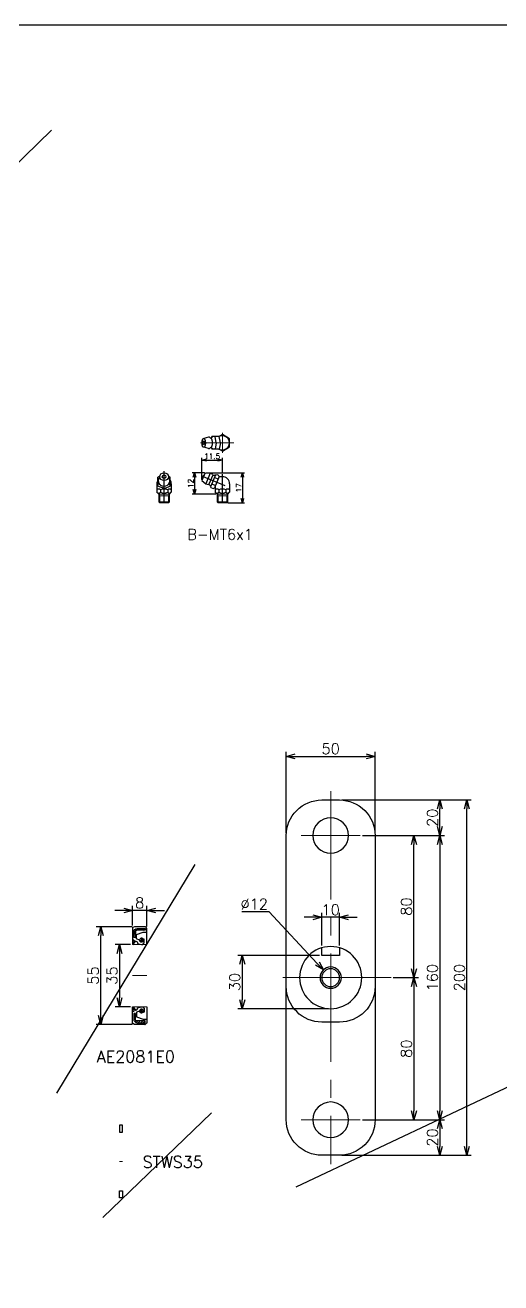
# Model space of a CAD drawing. Header units: millimetres. Extents: x 0 to 49006, y -7876 to 6995.
# Drawn here: x 13334 to 13602, y -6426 to -5718 of the extents above; entities that cross this region are included whole.
import ezdxf

# ---------------------------------------------------------------- set-up
doc = ezdxf.new("R2010")
doc.units = ezdxf.units.MM
doc.header["$LTSCALE"] = 3.2
doc.header["$PDMODE"] = 99
doc.header["$PDSIZE"] = 1
doc.linetypes.add('CENTER2', pattern=[28.575, 19.05, -3.175, 3.175, -3.175])
doc.layers.add('05_CENTER', color=4, linetype='CENTER2', lineweight=13)
doc.layers.add('08_DIM', color=3, linetype='Continuous', lineweight=13)
doc.layers.add('10_DRAFT', color=8, linetype='Continuous', lineweight=0, plot=False)
doc.styles.add('KSS_TXT', font='txt.shx', dxfattribs={"bigfont": 'extfont2.shx'})
doc.dimstyles.new('KSS_DIM', dxfattribs={"dimscale": 12, "dimtxt": 3, "dimasz": 2.5, "dimexe": 1.25, "dimexo": 0.625, "dimtad": 1, "dimdsep": 46, "dimtxsty": 'KSS_TXT', "dimblk": 'OPEN30', "dimcen": 0, "dimazin": 2, "dimtfac": 0.75, "dimtmove": 0, "dimatfit": 3, "dimldrblk": 'OPEN30', "dimfxl": 1.25, "dimtolj": 1, "dimarcsym": 0})
doc.dimstyles.new('KSS_DIM$3', dxfattribs={"dimscale": 12, "dimtxt": 3, "dimasz": 2.5, "dimexe": 1.25, "dimexo": 0.625, "dimtad": 1, "dimtih": 1, "dimtoh": 1, "dimdsep": 46, "dimtxsty": 'KSS_TXT', "dimblk": 'OPEN30', "dimcen": 0, "dimazin": 2, "dimtfac": 0.75, "dimtofl": 0, "dimtmove": 0, "dimatfit": 3, "dimldrblk": 'OPEN30', "dimfxl": 1.25, "dimtolj": 1, "dimarcsym": 0})

# ---------------------------------------------------------------- blocks, each defined once
blk = doc.blocks.new('B-M6Fc_1_1_1')
at = {"color": 0}
for p, q in [((-2.5, 10.04), (-3.5, 9.53)), ((-3.5, 4.44), (-3.5, 9.53)), ((-2.44, 10.24), (-3.05, 8.66)), ((2.44, 10.24), (3.05, 8.66)), ((2.5, 10.04), (3.5, 9.53)), ((3.5, 4.44), (3.5, 9.53)), ((-4.04, 5.78), (-4.04, 2.34)), ((-4.04, 2.34), (-4.04, 1.04)), ((-4.04, 1.04), (-3, 0)), ((-2.08, 5.15), (-3.5, 5.7)), ((0, 3.09), (-3.5, 4.44)), ((-2.02, 2.34), (-2.02, 1.04)), ((0, 4.36), (-0.23, 4.45)), ((0, 4.36), (0.23, 4.45)), ((0, 3.09), (3.5, 4.44)), ((2.02, 2.34), (2.02, 1.04)), ((2.08, 5.15), (3.5, 5.7)), ((3, 0), (4.04, 1.04)), ((4.04, 5.78), (4.04, 2.34)), ((4.04, 2.34), (4.04, 1.04))]:
    blk.add_line(p, q, dxfattribs=at)
at = {"color": 0, "linetype": 'CENTER2'}
blk.add_line((0, -5), (0, 12.83), dxfattribs=at)
at = {"color": 0}
for centre, radius, start, end in [((-0.04, 5.78), 4, 149.84175, 180.00002), ((0.04, 5.78), 4, 359.99998, 30.15825), ((-3.03, 1.43), 1.36, 41.98509, 138.01503), ((-3.03, 1.95), 1.36, 221.98497, 318.01491), ((0, -1.97), 4.76, 64.89106, 115.1089), ((0, 5.35), 4.76, 244.8911, 295.10894), ((3.03, 1.43), 1.36, 41.9851, 138.01486), ((3.03, 1.95), 1.36, 221.98515, 318.01491)]:
    blk.add_arc(centre, radius, start, end, dxfattribs=at)
blk.add_ellipse((0, 7.56), major_axis=(-3.26, 0), ratio=0.956841, start_param=5.921132, end_param=9.786831, dxfattribs=at)
for major_axis, ratio in [((-2.49, 0), 0.889137), ((-1.05, 0), 0.922851)]:
    blk.add_ellipse((0, 9.78), major_axis=major_axis, ratio=ratio, dxfattribs=at)
at = {"layer": '10_DRAFT'}
for p, q in [((-3, 0), (-3, -4.46)), ((-3, 0), (3, 0)), ((3, 0), (3, -4.46)), ((-2.46, -1), (-3, -0.06)), ((-3, -1), (3, -1)), ((-3, -4.46), (3, -4.46)), ((-3, -4.46), (-2.46, -5)), ((-2.46, -1), (-2.46, -5)), ((-2.46, -5), (2.46, -5)), ((2.46, -1), (3, -0.06)), ((2.46, -1), (2.46, -5)), ((2.46, -5), (3, -4.46))]:
    blk.add_line(p, q, dxfattribs=at)
blk = doc.blocks.new('B-M6Fb_1_1_1')
at = {"color": 0, "linetype": 'CENTER2'}
for p, q in [((-11.66, 10.23), (1.48, 4.78)), ((0, -5), (0, 11.26))]:
    blk.add_line(p, q, dxfattribs=at)
at = {"color": 0}
for p, q in [((-9.66, 12), (-11.5, 7.57)), ((-11.5, 7.57), (-9.35, 5.7)), ((-9.66, 12), (-6.82, 11.8)), ((-6.82, 11.8), (-9.35, 5.7)), ((-5.4, 10.67), (-7.55, 5.49)), ((-3.85, 10.83), (-6.52, 4.37)), ((-4.43, 9.42), (-2.32, 8.55)), ((-1.78, 9.87), (-4.42, 3.5)), ((-3.1, 11.06), (-2.1, 10.64)), ((-1.78, 9.87), (-2.1, 10.64)), ((0, 9.78), (-1.67, 9.78)), ((-6.2, 3.59), (-5.2, 3.18)), ((-5.98, 5.69), (-3.87, 4.82)), ((-5.2, 3.18), (-4.42, 3.5)), ((-4.04, 4.02), (-4.04, 2.34)), ((-4.04, 2.34), (-4.04, 1.04)), ((-4.04, 1.04), (-3, 0)), ((-2.02, 2.34), (-2.02, 1.04)), ((2.02, 2.34), (2.02, 1.04)), ((3, 0), (4.04, 1.04)), ((4.04, 5.78), (4.04, 2.34)), ((4.04, 2.34), (4.04, 1.04))]:
    blk.add_line(p, q, dxfattribs=at)
for centre, radius, start, end in [((-9.5, 9.33), 1.57, 115.74724, 199.25165), ((-8.09, 8.75), 3.3, 41.58037, 67.49995), ((-5.02, 11.47), 0.8, 221.57983, 272.43305), ((-5.24, 16.67), 6, 272.43365, 290.87174), ((0.04, 5.78), 4, 359.99998, 90.00002), ((-8.09, 8.75), 3.3, 247.50002, 273.4196), ((-7.84, 4.66), 0.8, 42.56698, 93.42014), ((-11.67, 1.14), 6, 24.12782, 42.56632), ((-3.03, 1.43), 1.36, 41.98509, 138.01503), ((-3.03, 1.95), 1.36, 221.98497, 318.01491), ((0, -1.97), 4.76, 64.89106, 115.1089), ((0, 5.35), 4.76, 244.8911, 295.10894), ((3.03, 1.43), 1.36, 41.9851, 138.01486), ((3.03, 1.95), 1.36, 221.98515, 318.01491)]:
    blk.add_arc(centre, radius, start, end, dxfattribs=at)
at = {"layer": '10_DRAFT'}
for p, q in [((-3, 0), (-3, -4.46)), ((-3, 0), (3, 0)), ((3, 0), (3, -4.46)), ((-2.46, -1), (-3, -0.06)), ((-3, -1), (3, -1)), ((-3, -4.46), (3, -4.46)), ((-3, -4.46), (-2.46, -5)), ((-2.46, -1), (-2.46, -5)), ((-2.46, -5), (2.46, -5)), ((2.46, -1), (3, -0.06)), ((2.46, -1), (2.46, -5)), ((2.46, -5), (3, -4.46))]:
    blk.add_line(p, q, dxfattribs=at)
blk = doc.blocks.new('B-M6Fa_1_1_1')
at = {"color": 0}
for p, q in [((-7.75, 3.25), (-10.52, 2.5)), ((-5.95, 3.02), (-5.86, 3.5)), ((-1.78, 3.5), (-5.86, 3.5)), ((-3.44, 0), (-4.09, 3.5)), ((0, 4.62), (-1.94, 3.5)), ((-1.13, 0), (-1.78, 3.5)), ((4, 2.31), (0, 4.62)), ((4, -2.31), (4, 2.31)), ((-7.77, -3.25), (-10.52, -2.5)), ((-5.95, -3.03), (-5.86, -3.5)), ((-1.78, -3.5), (-5.86, -3.5)), ((-3.44, 0), (-4.09, -3.5)), ((0, -4.62), (-1.95, -3.5)), ((-1.13, 0), (-1.78, -3.5)), ((0, -4.62), (4, -2.31))]:
    blk.add_line(p, q, dxfattribs=at)
for points in [[(-10.52, 2.5, -0.073635), (-10.3, 2.42, -0.100122), (-10.12, 2.27, -0.047857), (-9.99, 2.07, -0.023046), (-9.88, 1.86, -0.021765), (-9.8, 1.63, -0.016326), (-9.73, 1.41, -0.013038), (-9.68, 1.18, -0.011639), (-9.64, 0.94, -0.010477), (-9.61, 0.71, -0.009692), (-9.59, 0.47, -0.009241), (-9.57, 0.23, -0.009049), (-9.57, 0, -0.009053), (-9.57, -0.24, -0.009247), (-9.59, -0.48, -0.009706), (-9.61, -0.71, -0.010503), (-9.64, -0.95, -0.011644), (-9.68, -1.18, -0.013149), (-9.74, -1.41, -0.016397), (-9.8, -1.64, -0.021184), (-9.89, -1.86, -0.025129), (-9.99, -2.07, -0.047155), (-10.12, -2.27, -0.07937), (-10.3, -2.43, -0.138155), (-10.52, -2.5, -0.139046), (-10.74, -2.43, -0.079859), (-10.92, -2.27, -0.047971), (-11.05, -2.08, -0.025274), (-11.15, -1.86, -0.021209), (-11.24, -1.64, -0.016419), (-11.3, -1.41, -0.013165), (-11.36, -1.18, -0.011652), (-11.4, -0.95, -0.010508), (-11.43, -0.71, -0.00971), (-11.45, -0.48, -0.00925), (-11.47, -0.24, -0.009054), (-11.47, 0, -0.009048), (-11.47, 0.23, -0.009239), (-11.45, 0.47, -0.009688), (-11.43, 0.71, -0.010473), (-11.4, 0.94, -0.01163), (-11.36, 1.17, -0.013016), (-11.31, 1.41, -0.016328), (-11.24, 1.63, -0.02172), (-11.16, 1.85, -0.022865), (-11.05, 2.07, -0.04791), (-10.92, 2.27, -0.099777), (-10.74, 2.42, -0.073572), (-10.52, 2.5)], [(-6.82, 2.85, -0.057918), (-6.69, 2.83, -0.069021), (-6.57, 2.77, -0.046655), (-6.46, 2.69, -0.031904), (-6.37, 2.59, -0.024855), (-6.29, 2.49, -0.0194), (-6.22, 2.37, -0.015586), (-6.15, 2.25, -0.012944), (-6.1, 2.13, -0.011095), (-6.05, 2.01, -0.009661), (-6, 1.88, -0.008525), (-5.96, 1.75, -0.007698), (-5.92, 1.62, -0.00703), (-5.89, 1.49, -0.006477), (-5.86, 1.36, -0.006048), (-5.84, 1.23, -0.005686), (-5.81, 1.1, -0.005393), (-5.79, 0.96, -0.005162), (-5.78, 0.83, -0.004965), (-5.76, 0.7, -0.004815), (-5.75, 0.56, -0.004702), (-5.74, 0.43, -0.004611), (-5.74, 0.29, -0.00456), (-5.73, 0.16, -0.004533), (-5.73, 0.02, -0.004519), (-5.73, -0.11, -0.004524), (-5.73, -0.25, -0.004575), (-5.74, -0.38, -0.004664), (-5.75, -0.51, -0.004762), (-5.76, -0.65, -0.004905), (-5.77, -0.78, -0.005086), (-5.79, -0.92, -0.005321), (-5.81, -1.05, -0.0056), (-5.83, -1.18, -0.005914), (-5.85, -1.32, -0.00632), (-5.88, -1.45, -0.006838), (-5.91, -1.58, -0.007464), (-5.95, -1.71, -0.008243), (-5.99, -1.84, -0.009272), (-6.03, -1.96, -0.010591), (-6.08, -2.09, -0.012305), (-6.13, -2.21, -0.014643), (-6.19, -2.33, -0.018156), (-6.26, -2.45, -0.023126), (-6.34, -2.56, -0.028906), (-6.43, -2.66, -0.042762), (-6.53, -2.75, -0.063616), (-6.65, -2.81, -0.053943), (-6.78, -2.85)]]:
    blk.add_lwpolyline(points, format="xyb", dxfattribs=at)
for centre, radius, start, end in [((-7.61, 2.29), 0.97, 35.33146, 98.29711), ((-6.62, 4.08), 1.25, 260.76464, 322.12504), ((0, 0), 4, 241.09409, 118.90598), ((-7.61, -2.29), 0.968, 261.70278, 324.66854), ((-6.62, -4.08), 1.25, 37.87496, 99.23547), ((0, 0), 4, 298.95501, 299.99998)]:
    blk.add_arc(centre, radius, start, end, dxfattribs=at)
blk.add_ellipse((-10.58, 0), major_axis=(0, 1.05), ratio=0.382251, dxfattribs=at)
at = {"layer": '05_CENTER', "color": 0}
for p, q in [((6.37, 0), (-12.41, 0)), ((0, 5.7), (0, -5.7))]:
    blk.add_line(p, q, dxfattribs=at)
blk = doc.blocks.new('_Open30')
at = {"color": 0, "linetype": 'ByBlock', "lineweight": -2}
for p, q in [((-1, 0.27), (0, 0)), ((0, 0), (-1, -0.27)), ((0, 0), (-1, 0))]:
    blk.add_line(p, q, dxfattribs=at)
blk = doc.blocks.new('*D1250')
at = {"layer": '08_DIM', "color": 0, "lineweight": -2, "transparency": 16777216}
for p, q in [((13435.9, -5970.04), (13457.48, -5970.04)), ((13456.23, -5972.54), (13456.23, -5984.54)), ((13448.02, -5987.04), (13457.48, -5987.04))]:
    blk.add_line(p, q, dxfattribs=at)
at = {"layer": 'Defpoints', "color": 0, "transparency": 16777216}
for p in [(13435.27, -5970.04), (13447.39, -5987.04), (13456.23, -5987.04)]:
    blk.add_point(p, dxfattribs=at)
at = {"layer": '08_DIM', "color": 0, "lineweight": -2, "transparency": 16777216, "xscale": 2.5, "yscale": 2.5, "zscale": 2.5}
for p, rotation in [((13456.23, -5970.04), 90), ((13456.23, -5987.04), 270)]:
    blk.add_blockref('_Open30', p, dxfattribs=dict(at, rotation=rotation))
at = {"layer": '08_DIM', "color": 0, "transparency": 16777216, "insert": (13454.11, -5978.54), "char_height": 3, "attachment_point": 5, "rotation": 90, "style": 'KSS_TXT'}
blk.add_mtext('\\A1;17', dxfattribs=at)
blk = doc.blocks.new('*D1251')
at = {"layer": '08_DIM', "color": 0, "lineweight": -2, "transparency": 16777216}
for p, q in [((13433.43, -5973.85), (13433.43, -5961.65)), ((13435.93, -5962.9), (13442.43, -5962.9)), ((13444.93, -5970.15), (13444.93, -5961.65))]:
    blk.add_line(p, q, dxfattribs=at)
at = {"layer": 'Defpoints', "color": 0, "transparency": 16777216}
for p in [(13444.93, -5962.9), (13433.43, -5974.47), (13444.93, -5970.78)]:
    blk.add_point(p, dxfattribs=at)
at = {"layer": '08_DIM', "color": 0, "lineweight": -2, "transparency": 16777216, "xscale": 2.5, "yscale": 2.5, "zscale": 2.5, "rotation": 180}
blk.add_blockref('_Open30', (13433.43, -5962.9), dxfattribs=at)
at = {"layer": '08_DIM', "color": 0, "lineweight": -2, "transparency": 16777216, "xscale": 2.5, "yscale": 2.5, "zscale": 2.5}
blk.add_blockref('_Open30', (13444.93, -5962.9), dxfattribs=at)
at = {"layer": '08_DIM', "color": 0, "transparency": 16777216, "insert": (13439.18, -5960.77), "char_height": 3, "attachment_point": 5, "style": 'KSS_TXT'}
blk.add_mtext('\\A1;11.5', dxfattribs=at)
blk = doc.blocks.new('*D1252')
at = {"layer": '08_DIM', "color": 0, "lineweight": -2, "transparency": 16777216}
for p, q in [((13434.79, -5970.04), (13427.99, -5970.04)), ((13429.24, -5972.54), (13429.24, -5979.54)), ((13441.31, -5982.04), (13427.99, -5982.04))]:
    blk.add_line(p, q, dxfattribs=at)
at = {"layer": 'Defpoints', "color": 0, "transparency": 16777216}
for p in [(13435.41, -5970.04), (13429.24, -5982.04), (13441.93, -5982.04)]:
    blk.add_point(p, dxfattribs=at)
at = {"layer": '08_DIM', "color": 0, "lineweight": -2, "transparency": 16777216, "xscale": 2.5, "yscale": 2.5, "zscale": 2.5}
for p, rotation in [((13429.24, -5970.04), 90), ((13429.24, -5982.04), 270)]:
    blk.add_blockref('_Open30', p, dxfattribs=dict(at, rotation=rotation))
at = {"layer": '08_DIM', "color": 0, "transparency": 16777216, "insert": (13427.11, -5976.04), "char_height": 3, "attachment_point": 5, "rotation": 90, "style": 'KSS_TXT'}
blk.add_mtext('\\A1;12', dxfattribs=at)
blk = doc.blocks.new('AE2081E0a_1_1_1')
h = blk.add_hatch()
h.set_pattern_fill('ANSI31', color=0, scale=0.3)
h.set_pattern_definition([(45, (-28499.78175, -6159.2461), (-0.67351921, 0.67351921), [])])
edge = h.paths.add_edge_path()
edge.add_line((0.61, 24.5), (0.61, 22.39))
edge.add_line((0.61, 22.39), (1.61, 22.39))
edge.add_line((1.61, 22.39), (1.61, 24.5))
edge.add_arc((2.61, 24.5), 1, 90, 180, ccw=False)
edge.add_line((2.61, 25.5), (7.05, 25.5))
edge.add_line((7.05, 25.5), (7.05, 26.5))
edge.add_line((7.05, 26.5), (2.61, 26.5))
edge.add_arc((2.61, 24.5), 2, 90, 180)
h = blk.add_hatch()
h.set_pattern_fill('ANSI31', color=0, scale=0.3)
h.set_pattern_definition([(45, (-28499.78175, -6156.2461), (-0.67351921, 0.67351921), [])])
edge = h.paths.add_edge_path()
edge.add_line((0.61, -24.5), (0.61, -22.39))
edge.add_line((0.61, -22.39), (1.61, -22.39))
edge.add_line((1.61, -22.39), (1.61, -24.5))
edge.add_arc((2.61, -24.5), 1, 180, 270)
edge.add_line((2.61, -25.5), (7.05, -25.5))
edge.add_line((7.05, -25.5), (7.05, -26.5))
edge.add_line((7.05, -26.5), (2.61, -26.5))
edge.add_arc((2.61, -24.5), 2, 180, 270, ccw=False)
at = {"color": 0}
for p, q in [((0, 26.94), (0, 20.1)), ((0.98, 27.49), (0.06, 27.03)), ((6.97, 27.5), (1.02, 27.5)), ((2.17, 20.74), (2.17, 23.1)), ((2.24, 23.19), (5.98, 24.49)), ((5, 21.38), (5, 18.63)), ((6.02, 24.5), (7.9, 24.5)), ((7.72, 27), (7.03, 27.48)), ((7.76, 27), (7.72, 27)), ((7.86, 26.71), (7.86, 26.9)), ((8, 26.5), (7.86, 26.71)), ((8, 24.6), (8, 26.5)), ((0.8, 19.17), (0, 17.78)), ((0, 17.78), (0.29, 17.5)), ((0.1, 20), (0.55, 20)), ((0.29, 17.5), (1.65, 19.38)), ((0.8, 19.75), (0.8, 19.17)), ((1.77, 19.42), (2.46, 19.13)), ((3.9, 20), (2.24, 20.65)), ((2.55, 19.03), (2.67, 18.49)), ((2.67, 18.49), (2.67, 18.16)), ((2.67, 18.16), (5, 17.5)), ((3.62, 20), (6.38, 20)), ((5, 17.5), (5.84, 17.5)), ((5.84, 17.5), (6.48, 18.49)), ((6.4, 20.52), (5.97, 20.52)), ((6.5, 18.54), (6.5, 20.42)), ((0, -17.78), (0.29, -17.5)), ((0.8, -19.17), (0, -17.78)), ((0, -26.94), (0, -20.1)), ((0.1, -20), (0.55, -20)), ((0.29, -17.5), (1.65, -19.38)), ((0.8, -19.75), (0.8, -19.17)), ((1.77, -19.42), (2.46, -19.13)), ((2.17, -20.74), (2.17, -23.1)), ((3.9, -20), (2.24, -20.65)), ((2.55, -19.03), (2.67, -18.49)), ((2.67, -18.16), (5, -17.5)), ((2.67, -18.49), (2.67, -18.16)), ((3.62, -20), (6.38, -20)), ((5, -17.5), (5.84, -17.5)), ((5, -21.38), (5, -18.63)), ((5.84, -17.5), (6.48, -18.49)), ((6.4, -20.52), (5.97, -20.52)), ((6.5, -18.54), (6.5, -20.42)), ((0.98, -27.49), (0.06, -27.03)), ((6.97, -27.5), (1.02, -27.5)), ((2.24, -23.19), (5.98, -24.49)), ((6.02, -24.5), (7.9, -24.5)), ((7.72, -27), (7.03, -27.48)), ((7.76, -27), (7.72, -27)), ((8, -26.5), (7.86, -26.71)), ((7.86, -26.71), (7.86, -26.9)), ((8, -24.6), (8, -26.5))]:
    blk.add_line(p, q, dxfattribs=at)
for points in [[(8, 17.5), (8, 24.6), (8, 26.5), (7.86, 26.71), (7.86, 26.9, 0.414214), (7.76, 27), (7.72, 27), (7.03, 27.48, 0.152216), (6.97, 27.5), (1.02, 27.5, 0.116434), (0.98, 27.49), (0.06, 27.03, 0.284079), (0, 26.94), (0, 20.1), (0, 17.5)], [(8, -17.5), (8, -24.6), (8, -26.5), (7.86, -26.71), (7.86, -26.9, -0.414214), (7.76, -27), (7.72, -27), (7.03, -27.48, -0.152216), (6.97, -27.5), (1.02, -27.5, -0.116434), (0.98, -27.49), (0.06, -27.03, -0.284079), (0, -26.94), (0, -20.1), (0, -17.5)]]:
    blk.add_lwpolyline(points, format="xyb", dxfattribs=at)
for points in [[(7.05, 25.5), (2.61, 25.5, 0.414214), (1.61, 24.5), (1.61, 21.39), (0.61, 21.39), (0.61, 24.5, -0.414214), (2.61, 26.5), (7.05, 26.5)], [(7.05, -25.5), (2.61, -25.5, -0.414214), (1.61, -24.5), (1.61, -21.39), (0.61, -21.39), (0.61, -24.5, 0.414214), (2.61, -26.5), (7.05, -26.5)]]:
    blk.add_lwpolyline(points, format="xyb", close=True, dxfattribs=at)
for centre in [(5, 20), (5, -20)]:
    blk.add_circle(centre, 1.1, dxfattribs=at)
for centre, radius, start, end in [((0.1, 26.94), 0.1, 116.56505, 180), ((1.02, 27.4), 0.1, 90, 116.56505), ((2.27, 23.1), 0.1, 109.21481, 180), ((6.02, 24.4), 0.1, 90, 109.21481), ((6.97, 27.4), 0.1, 55.38044, 90), ((7.76, 26.9), 0.1, 0, 90), ((7.9, 24.6), 0.1, 270, 0), ((0.1, 20.1), 0.1, 180, 270), ((0.55, 19.75), 0.25, 360, 90), ((1.73, 19.32), 0.1, 67.88461, 144.21845), ((2.27, 20.74), 0.1, 180, 248.66025), ((2.4, 19), 0.15, 12.98752, 67.88461), ((5, 20), 1.1, 180, 28.18847), ((6.4, 20.42), 0.1, 360, 90), ((6.4, 18.54), 0.1, 326.87019, 0), ((0.1, -20.1), 0.1, 90, 180), ((0.55, -19.75), 0.25, 270, 0), ((1.73, -19.32), 0.1, 215.78155, 292.11539), ((2.27, -20.74), 0.1, 111.33975, 180), ((2.4, -19), 0.15, 292.11539, 347.01248), ((5, -20), 1.1, 331.81153, 180), ((6.4, -20.42), 0.1, 270, 0), ((6.4, -18.54), 0.1, 360, 33.12981), ((0.1, -26.94), 0.1, 180, 243.43495), ((1.02, -27.4), 0.1, 243.43495, 270), ((2.27, -23.1), 0.1, 180, 250.78519), ((6.02, -24.4), 0.1, 250.78519, 270), ((6.97, -27.4), 0.1, 270, 304.61956), ((7.76, -26.9), 0.1, 270, 360), ((7.9, -24.6), 0.1, 360, 90)]:
    blk.add_arc(centre, radius, start, end, dxfattribs=at)
at = {"layer": '10_DRAFT'}
blk.add_line((0, 0), (8, 0), dxfattribs=at)
for points in [[(8, 17.5), (0, 17.5)], [(8, -17.5), (0, -17.5)]]:
    blk.add_lwpolyline(points, dxfattribs=at)
blk = doc.blocks.new('*D1282')
at = {"layer": '08_DIM', "color": 0, "lineweight": -2, "transparency": 16777216}
for p, q in [((13394.38, -6224.93), (13394.38, -6213.92)), ((13402.38, -6225.37), (13402.38, -6213.92)), ((13389.38, -6216.42), (13384.38, -6216.42)), ((13402.38, -6216.42), (13394.38, -6216.42)), ((13407.38, -6216.42), (13412.38, -6216.42))]:
    blk.add_line(p, q, dxfattribs=at)
at = {"layer": 'Defpoints', "color": 0, "transparency": 16777216}
for p in [(13394.38, -6216.42), (13394.38, -6226.18), (13402.38, -6226.62)]:
    blk.add_point(p, dxfattribs=at)
at = {"layer": '08_DIM', "color": 0, "lineweight": -2, "transparency": 16777216, "xscale": 5, "yscale": 5, "zscale": 5}
blk.add_blockref('_Open30', (13394.38, -6216.42), dxfattribs=at)
at = {"layer": '08_DIM', "color": 0, "lineweight": -2, "transparency": 16777216, "xscale": 5, "yscale": 5, "zscale": 5, "rotation": 180}
blk.add_blockref('_Open30', (13402.38, -6216.42), dxfattribs=at)
at = {"layer": '08_DIM', "color": 0, "transparency": 16777216, "insert": (13398.38, -6212.17), "char_height": 6, "attachment_point": 5, "style": 'KSS_TXT'}
blk.add_mtext('\\A1;8', dxfattribs=at)
blk = doc.blocks.new('*D1283')
at = {"layer": '08_DIM', "color": 0, "lineweight": -2, "transparency": 16777216}
for p, q in [((13394.16, -6225.62), (13373.95, -6225.62)), ((13376.45, -6275.62), (13376.45, -6230.62)), ((13394.16, -6280.62), (13373.95, -6280.62))]:
    blk.add_line(p, q, dxfattribs=at)
at = {"layer": 'Defpoints', "color": 0, "transparency": 16777216}
for p in [(13376.45, -6225.62), (13395.41, -6225.62), (13395.41, -6280.62)]:
    blk.add_point(p, dxfattribs=at)
at = {"layer": '08_DIM', "color": 0, "lineweight": -2, "transparency": 16777216, "xscale": 5, "yscale": 5, "zscale": 5}
for p, rotation in [((13376.45, -6225.62), 90), ((13376.45, -6280.62), 270)]:
    blk.add_blockref('_Open30', p, dxfattribs=dict(at, rotation=rotation))
at = {"layer": '08_DIM', "color": 0, "transparency": 16777216, "insert": (13372.2, -6253.12), "char_height": 6, "attachment_point": 5, "rotation": 90, "style": 'KSS_TXT'}
blk.add_mtext('\\A1;55', dxfattribs=at)
blk = doc.blocks.new('*D1284')
at = {"layer": '08_DIM', "color": 0, "lineweight": -2, "transparency": 16777216}
for p, q in [((13393.13, -6235.62), (13384.54, -6235.62)), ((13387.04, -6240.62), (13387.04, -6265.62)), ((13393.13, -6270.62), (13384.54, -6270.62))]:
    blk.add_line(p, q, dxfattribs=at)
at = {"layer": 'Defpoints', "color": 0, "transparency": 16777216}
for p in [(13394.38, -6235.62), (13387.04, -6270.62), (13394.38, -6270.62)]:
    blk.add_point(p, dxfattribs=at)
at = {"layer": '08_DIM', "color": 0, "lineweight": -2, "transparency": 16777216, "xscale": 5, "yscale": 5, "zscale": 5}
for p, rotation in [((13387.04, -6235.62), 90), ((13387.04, -6270.62), 270)]:
    blk.add_blockref('_Open30', p, dxfattribs=dict(at, rotation=rotation))
at = {"layer": '08_DIM', "color": 0, "transparency": 16777216, "insert": (13382.78, -6253.12), "char_height": 6, "attachment_point": 5, "rotation": 90, "style": 'KSS_TXT'}
blk.add_mtext('\\A1;35', dxfattribs=at)
blk = doc.blocks.new('*D1330')
at = {"layer": '08_DIM', "color": 0, "lineweight": -2, "transparency": 16777216}
for p, q in [((13455.87, -6217.1), (13471.12, -6217.1)), ((13471.12, -6217.1), (13498.4, -6246.23))]:
    blk.add_line(p, q, dxfattribs=at)
at = {"layer": 'Defpoints', "color": 0, "transparency": 16777216}
for p in [(13501.82, -6249.87), (13510.03, -6258.63)]:
    blk.add_point(p, dxfattribs=at)
at = {"layer": '08_DIM', "color": 0, "lineweight": -2, "transparency": 16777216, "xscale": 5, "yscale": 5, "zscale": 5, "rotation": 313.1363186708725}
blk.add_blockref('_Open30', (13501.82, -6249.87), dxfattribs=at)
at = {"layer": '08_DIM', "color": 0, "transparency": 16777216, "insert": (13462.87, -6212.85), "char_height": 6, "attachment_point": 5, "style": 'KSS_TXT'}
blk.add_mtext('\\A1;%%C12', dxfattribs=at)
blk = doc.blocks.new('*D1331')
at = {"layer": '08_DIM', "color": 0, "lineweight": -2, "transparency": 16777216}
for p, q in [((13499.67, -6241.75), (13453.64, -6241.75)), ((13456.14, -6246.75), (13456.14, -6266.75)), ((13504.67, -6271.75), (13453.64, -6271.75))]:
    blk.add_line(p, q, dxfattribs=at)
at = {"layer": 'Defpoints', "color": 0, "transparency": 16777216}
for p in [(13500.92, -6241.75), (13456.14, -6271.75), (13505.92, -6271.75)]:
    blk.add_point(p, dxfattribs=at)
at = {"layer": '08_DIM', "color": 0, "lineweight": -2, "transparency": 16777216, "xscale": 5, "yscale": 5, "zscale": 5}
for p, rotation in [((13456.14, -6241.75), 90), ((13456.14, -6271.75), 270)]:
    blk.add_blockref('_Open30', p, dxfattribs=dict(at, rotation=rotation))
at = {"layer": '08_DIM', "color": 0, "transparency": 16777216, "insert": (13451.89, -6256.75), "char_height": 6, "attachment_point": 5, "rotation": 90, "style": 'KSS_TXT'}
blk.add_mtext('\\A1;30', dxfattribs=at)
blk = doc.blocks.new('*D1332')
at = {"layer": '08_DIM', "color": 0, "lineweight": -2, "transparency": 16777216}
for p, q in [((13495.92, -6220.3), (13490.92, -6220.3)), ((13500.92, -6236.23), (13500.92, -6217.8)), ((13510.92, -6220.3), (13500.92, -6220.3)), ((13510.92, -6236.23), (13510.92, -6217.8)), ((13515.92, -6220.3), (13520.92, -6220.3))]:
    blk.add_line(p, q, dxfattribs=at)
at = {"layer": 'Defpoints', "color": 0, "transparency": 16777216}
for p in [(13500.92, -6220.3), (13500.92, -6237.48), (13510.92, -6237.48)]:
    blk.add_point(p, dxfattribs=at)
at = {"layer": '08_DIM', "color": 0, "lineweight": -2, "transparency": 16777216, "xscale": 5, "yscale": 5, "zscale": 5}
blk.add_blockref('_Open30', (13500.92, -6220.3), dxfattribs=at)
at = {"layer": '08_DIM', "color": 0, "lineweight": -2, "transparency": 16777216, "xscale": 5, "yscale": 5, "zscale": 5, "rotation": 180}
blk.add_blockref('_Open30', (13510.92, -6220.3), dxfattribs=at)
at = {"layer": '08_DIM', "color": 0, "transparency": 16777216, "insert": (13505.92, -6216.05), "char_height": 6, "attachment_point": 5, "style": 'KSS_TXT'}
blk.add_mtext('\\A1;10', dxfattribs=at)
blk = doc.blocks.new('*D1333')
at = {"layer": '08_DIM', "color": 0, "lineweight": -2, "transparency": 16777216}
for p, q in [((13480.92, -6173), (13480.92, -6127.2)), ((13485.92, -6129.7), (13525.92, -6129.7)), ((13530.92, -6173), (13530.92, -6127.2))]:
    blk.add_line(p, q, dxfattribs=at)
at = {"layer": 'Defpoints', "color": 0, "transparency": 16777216}
for p in [(13530.92, -6129.7), (13480.92, -6174.25), (13530.92, -6174.25)]:
    blk.add_point(p, dxfattribs=at)
at = {"layer": '08_DIM', "color": 0, "lineweight": -2, "transparency": 16777216, "xscale": 5, "yscale": 5, "zscale": 5, "rotation": 180}
blk.add_blockref('_Open30', (13480.92, -6129.7), dxfattribs=at)
at = {"layer": '08_DIM', "color": 0, "lineweight": -2, "transparency": 16777216, "xscale": 5, "yscale": 5, "zscale": 5}
blk.add_blockref('_Open30', (13530.92, -6129.7), dxfattribs=at)
at = {"layer": '08_DIM', "color": 0, "transparency": 16777216, "insert": (13505.92, -6125.44), "char_height": 6, "attachment_point": 5, "style": 'KSS_TXT'}
blk.add_mtext('\\A1;50', dxfattribs=at)
blk = doc.blocks.new('*D1334')
at = {"layer": '08_DIM', "color": 0, "lineweight": -2, "transparency": 16777216}
for p, q in [((13512.17, -6154.25), (13585.13, -6154.25)), ((13582.63, -6349.25), (13582.63, -6159.25)), ((13512.17, -6354.25), (13585.13, -6354.25))]:
    blk.add_line(p, q, dxfattribs=at)
at = {"layer": 'Defpoints', "color": 0, "transparency": 16777216}
for p in [(13510.92, -6154.25), (13582.63, -6154.25), (13510.92, -6354.25)]:
    blk.add_point(p, dxfattribs=at)
at = {"layer": '08_DIM', "color": 0, "lineweight": -2, "transparency": 16777216, "xscale": 5, "yscale": 5, "zscale": 5}
for p, rotation in [((13582.63, -6154.25), 90), ((13582.63, -6354.25), 270)]:
    blk.add_blockref('_Open30', p, dxfattribs=dict(at, rotation=rotation))
at = {"layer": '08_DIM', "color": 0, "transparency": 16777216, "insert": (13578.38, -6254.25), "char_height": 6, "attachment_point": 5, "rotation": 90, "style": 'KSS_TXT'}
blk.add_mtext('\\A1;200', dxfattribs=at)
blk = doc.blocks.new('*D1335')
at = {"layer": '08_DIM', "color": 0, "lineweight": -2, "transparency": 16777216}
for p, q in [((13523.81, -6334.25), (13569.93, -6334.25)), ((13567.43, -6339.25), (13567.43, -6349.25)), ((13512.17, -6354.25), (13569.93, -6354.25))]:
    blk.add_line(p, q, dxfattribs=at)
at = {"layer": 'Defpoints', "color": 0, "transparency": 16777216}
for p in [(13522.56, -6334.25), (13510.92, -6354.25), (13567.43, -6354.25)]:
    blk.add_point(p, dxfattribs=at)
at = {"layer": '08_DIM', "color": 0, "lineweight": -2, "transparency": 16777216, "xscale": 5, "yscale": 5, "zscale": 5}
for p, rotation in [((13567.43, -6334.25), 90), ((13567.43, -6354.25), 270)]:
    blk.add_blockref('_Open30', p, dxfattribs=dict(at, rotation=rotation))
at = {"layer": '08_DIM', "color": 0, "transparency": 16777216, "insert": (13563.18, -6344.25), "char_height": 6, "attachment_point": 5, "rotation": 90, "style": 'KSS_TXT'}
blk.add_mtext('\\A1;20', dxfattribs=at)
blk = doc.blocks.new('*D1336')
at = {"layer": '08_DIM', "color": 0, "lineweight": -2, "transparency": 16777216}
for p, q in [((13523.81, -6174.25), (13569.93, -6174.25)), ((13567.43, -6179.25), (13567.43, -6329.25)), ((13523.81, -6334.25), (13569.93, -6334.25))]:
    blk.add_line(p, q, dxfattribs=at)
at = {"layer": 'Defpoints', "color": 0, "transparency": 16777216}
for p in [(13522.56, -6174.25), (13522.56, -6334.25), (13567.43, -6334.25)]:
    blk.add_point(p, dxfattribs=at)
at = {"layer": '08_DIM', "color": 0, "lineweight": -2, "transparency": 16777216, "xscale": 5, "yscale": 5, "zscale": 5}
for p, rotation in [((13567.43, -6174.25), 90), ((13567.43, -6334.25), 270)]:
    blk.add_blockref('_Open30', p, dxfattribs=dict(at, rotation=rotation))
at = {"layer": '08_DIM', "color": 0, "transparency": 16777216, "insert": (13563.18, -6254.25), "char_height": 6, "attachment_point": 5, "rotation": 90, "style": 'KSS_TXT'}
blk.add_mtext('\\A1;160', dxfattribs=at)
blk = doc.blocks.new('*D1337')
at = {"layer": '08_DIM', "color": 0, "lineweight": -2, "transparency": 16777216}
for p, q in [((13512.17, -6154.25), (13569.93, -6154.25)), ((13567.43, -6169.25), (13567.43, -6159.25)), ((13523.81, -6174.25), (13569.93, -6174.25))]:
    blk.add_line(p, q, dxfattribs=at)
at = {"layer": 'Defpoints', "color": 0, "transparency": 16777216}
for p in [(13510.92, -6154.25), (13567.43, -6154.25), (13522.56, -6174.25)]:
    blk.add_point(p, dxfattribs=at)
at = {"layer": '08_DIM', "color": 0, "lineweight": -2, "transparency": 16777216, "xscale": 5, "yscale": 5, "zscale": 5}
for p, rotation in [((13567.43, -6154.25), 90), ((13567.43, -6174.25), 270)]:
    blk.add_blockref('_Open30', p, dxfattribs=dict(at, rotation=rotation))
at = {"layer": '08_DIM', "color": 0, "transparency": 16777216, "insert": (13563.18, -6164.25), "char_height": 6, "attachment_point": 5, "rotation": 90, "style": 'KSS_TXT'}
blk.add_mtext('\\A1;20', dxfattribs=at)
blk = doc.blocks.new('*D1338')
at = {"layer": '08_DIM', "color": 0, "lineweight": -2, "transparency": 16777216}
for p, q in [((13541.17, -6254.25), (13555.33, -6254.25)), ((13552.83, -6259.25), (13552.83, -6329.25)), ((13523.81, -6334.25), (13555.33, -6334.25))]:
    blk.add_line(p, q, dxfattribs=at)
at = {"layer": 'Defpoints', "color": 0, "transparency": 16777216}
for p in [(13539.92, -6254.25), (13522.56, -6334.25), (13552.83, -6334.25)]:
    blk.add_point(p, dxfattribs=at)
at = {"layer": '08_DIM', "color": 0, "lineweight": -2, "transparency": 16777216, "xscale": 5, "yscale": 5, "zscale": 5}
for p, rotation in [((13552.83, -6254.25), 90), ((13552.83, -6334.25), 270)]:
    blk.add_blockref('_Open30', p, dxfattribs=dict(at, rotation=rotation))
at = {"layer": '08_DIM', "color": 0, "transparency": 16777216, "insert": (13548.58, -6294.25), "char_height": 6, "attachment_point": 5, "rotation": 90, "style": 'KSS_TXT'}
blk.add_mtext('\\A1;80', dxfattribs=at)
blk = doc.blocks.new('*D1339')
at = {"layer": '08_DIM', "color": 0, "lineweight": -2, "transparency": 16777216}
for p, q in [((13523.81, -6174.25), (13555.33, -6174.25)), ((13552.83, -6249.25), (13552.83, -6179.25)), ((13541.17, -6254.25), (13555.33, -6254.25))]:
    blk.add_line(p, q, dxfattribs=at)
at = {"layer": 'Defpoints', "color": 0, "transparency": 16777216}
for p in [(13522.56, -6174.25), (13552.83, -6174.25), (13539.92, -6254.25)]:
    blk.add_point(p, dxfattribs=at)
at = {"layer": '08_DIM', "color": 0, "lineweight": -2, "transparency": 16777216, "xscale": 5, "yscale": 5, "zscale": 5}
for p, rotation in [((13552.83, -6174.25), 90), ((13552.83, -6254.25), 270)]:
    blk.add_blockref('_Open30', p, dxfattribs=dict(at, rotation=rotation))
at = {"layer": '08_DIM', "color": 0, "transparency": 16777216, "insert": (13548.58, -6214.25), "char_height": 6, "attachment_point": 5, "rotation": 90, "style": 'KSS_TXT'}
blk.add_mtext('\\A1;80', dxfattribs=at)
blk = doc.blocks.new('A$C5BCE4C76_1_1_1')
at = {"color": 0}
for p, q in [((-5, 16.77), (-5, 12.5)), ((5, 12.5), (5, 16.77)), ((-5, 12.5), (5, 12.5))]:
    blk.add_line(p, q, dxfattribs=at)
blk.add_lwpolyline([(-5, -100), (5, -100, 0.414214), (25, -80), (25, 80, 0.414214), (5, 100), (-5, 100, 0.414214), (-25, 80), (-25, -80, 0.414214)], format="xyb", close=True, dxfattribs=at)
blk.add_lwpolyline([(-25, 0), (-25, -5, 0.414214), (-5, -25), (5, -25, 0.414214), (25, -5), (25, 0)], format="xyb", dxfattribs=at)
for centre, radius in [((0, 80), 10), ((0, 0), 17.5), ((0, 0), 6), ((0, 0), 5), ((0, -80), 10)]:
    blk.add_circle(centre, radius, dxfattribs=at)
at = {"layer": '05_CENTER'}
for p, q in [((0, 105), (0, -105)), ((-16.63, 80), (16.63, 80)), ((-34, 0), (34, 0)), ((-16.63, -80), (16.63, -80))]:
    blk.add_line(p, q, dxfattribs=at)
blk = doc.blocks.new('STWS35a_1_1_1')
at = {"color": 0}
for points in [[(1.6, 20.5), (0, 20.5), (0, 16.5), (1.6, 16.5)], [(1.6, -20.5), (0, -20.5), (0, -16.5), (1.6, -16.5)]]:
    blk.add_lwpolyline(points, close=True, dxfattribs=at)
at = {"layer": '10_DRAFT'}
blk.add_line((1.6, 0), (0, 0), dxfattribs=at)

msp = doc.modelspace()

# ---------------------------------------------------------------- linework, layer by layer
at = {"color": 3}
for p, q in [((13348.624, -5777.117), (12971.692, -6144.682)), ((14392, -5943.646), (13486.218, -6372.277))]:
    msp.add_line(p, q, dxfattribs=at)
at = {"color": 1}
for p, q in [((13429.502, -6190.603), (13351.475, -6319.246)), ((13438.855, -6330.443), (13377.641, -6389.281))]:
    msp.add_line(p, q, dxfattribs=at)
at = {"color": 3}
msp.add_lwpolyline([(12819.039, -7653.62), (14815.557, -7653.62), (14815.557, -5718.073), (12819.039, -5718.073)], close=True, dxfattribs=at)

# ---------------------------------------------------------------- block references
at = {"color": 4}
for name, p in [('B-M6Fa_1_1_1', (13444.933, -5953.211)), ('B-M6Fc_1_1_1', (13412.124, -5982.037)), ('B-M6Fb_1_1_1', (13444.933, -5982.037)), ('AE2081E0a_1_1_1', (13394.384, -6253.117)), ('STWS35a_1_1_1', (13387.038, -6357.79))]:
    msp.add_blockref(name, p, dxfattribs=at)
at = {"xscale": -1}
msp.add_blockref('A$C5BCE4C76_1_1_1', (13505.925, -6254.252), dxfattribs=at)

# ---------------------------------------------------------------- texts
at = {"color": 0, "style": 'KSS_TXT'}
msp.add_text('B-MT6x1', height=6, dxfattribs=at).set_placement((13425.173, -6007.764))
at = {"style": 'KSS_TXT'}
for s, p in [('AE2081E0', (13374.129, -6302.019)), ('STWS35', (13400.008, -6361.283))]:
    msp.add_text(s, height=6.6, dxfattribs=at).set_placement(p)

# ---------------------------------------------------------------- dimensions: what is measured, and where the dimension line sits
at = {"layer": '08_DIM'}
for base, p1, p2, override, picture, middle in [((13444.933, -5962.9), (13433.433, -5974.471), (13444.933, -5970.776), {"dimscale": 1}, '*D1251', (13439.183, -5960.773)), ((13394.384, -6216.418), (13402.384, -6226.617), (13394.384, -6226.179), {"dimscale": 2, "dimarcsym": 1}, '*D1282', (13398.384, -6212.168))]:
    dim = msp.add_linear_dim(base=base, p1=p1, p2=p2, dimstyle='KSS_DIM', override=override, dxfattribs=at)
    dim.commit()
    dim.dimension.update_dxf_attribs({"geometry": picture, "text_midpoint": middle})
for base, p1, p2, angle, override, picture, middle in [((13429.235, -5982.037), (13435.412, -5970.037), (13441.933, -5982.037), 90, {"dimscale": 1}, '*D1252', (13427.11, -5976.037)), ((13456.232, -5987.037), (13435.27, -5970.037), (13447.392, -5987.037), 90, {"dimscale": 1}, '*D1250', (13454.107, -5978.537)), ((13530.925, -6129.696), (13480.925, -6174.252), (13530.925, -6174.252), 180, {"dimscale": 2, "dimarcsym": 1}, '*D1333', (13505.925, -6125.442)), ((13582.63, -6154.252), (13510.925, -6354.252), (13510.925, -6154.252), 90, {"dimscale": 2, "dimarcsym": 1}, '*D1334', (13578.38, -6254.252)), ((13567.426, -6154.252), (13522.556, -6174.252), (13510.925, -6154.252), 90, {"dimscale": 2, "dimarcsym": 1}, '*D1337', (13563.176, -6164.252)), ((13567.426, -6334.252), (13522.556, -6174.252), (13522.556, -6334.252), 90, {"dimscale": 2, "dimarcsym": 1}, '*D1336', (13563.176, -6254.252)), ((13552.829, -6174.252), (13539.925, -6254.252), (13522.556, -6174.252), 90, {"dimscale": 2, "dimarcsym": 1}, '*D1339', (13548.579, -6214.252)), ((13500.925, -6220.299), (13510.925, -6237.482), (13500.925, -6237.482), 180, {"dimscale": 2, "dimarcsym": 1}, '*D1332', (13505.925, -6216.049)), ((13376.454, -6225.617), (13395.408, -6280.617), (13395.408, -6225.617), 90, {"dimscale": 2, "dimarcsym": 1}, '*D1283', (13372.196, -6253.117)), ((13387.039, -6270.617), (13394.384, -6235.617), (13394.384, -6270.617), 90, {"dimscale": 2, "dimarcsym": 1}, '*D1284', (13382.784, -6253.117)), ((13456.142, -6271.752), (13500.925, -6241.752), (13505.925, -6271.752), 90, {"dimscale": 2, "dimarcsym": 1}, '*D1331', (13451.892, -6256.752)), ((13552.829, -6334.252), (13539.925, -6254.252), (13522.556, -6334.252), 90, {"dimscale": 2, "dimarcsym": 1}, '*D1338', (13548.579, -6294.252)), ((13567.426, -6354.252), (13522.556, -6334.252), (13510.925, -6354.252), 90, {"dimscale": 2, "dimarcsym": 1}, '*D1335', (13563.176, -6344.252))]:
    dim = msp.add_linear_dim(base=base, p1=p1, p2=p2, angle=angle, dimstyle='KSS_DIM', override=override, dxfattribs=at)
    dim.commit()
    dim.dimension.update_dxf_attribs({"geometry": picture, "text_midpoint": middle})
dim = msp.add_diameter_dim_2p(p1=(13510.027, -6258.631), p2=(13501.822, -6249.874), dimstyle='KSS_DIM$3', override={"dimscale": 2, "dimpost": '%%C<>', "dimarcsym": 1}, dxfattribs=at)
dim.commit()
dim.dimension.update_dxf_attribs({"geometry": '*D1330', "text_midpoint": (13462.866, -6217.103), "dimtype": 163})

doc.saveas('drawing.dxf')
